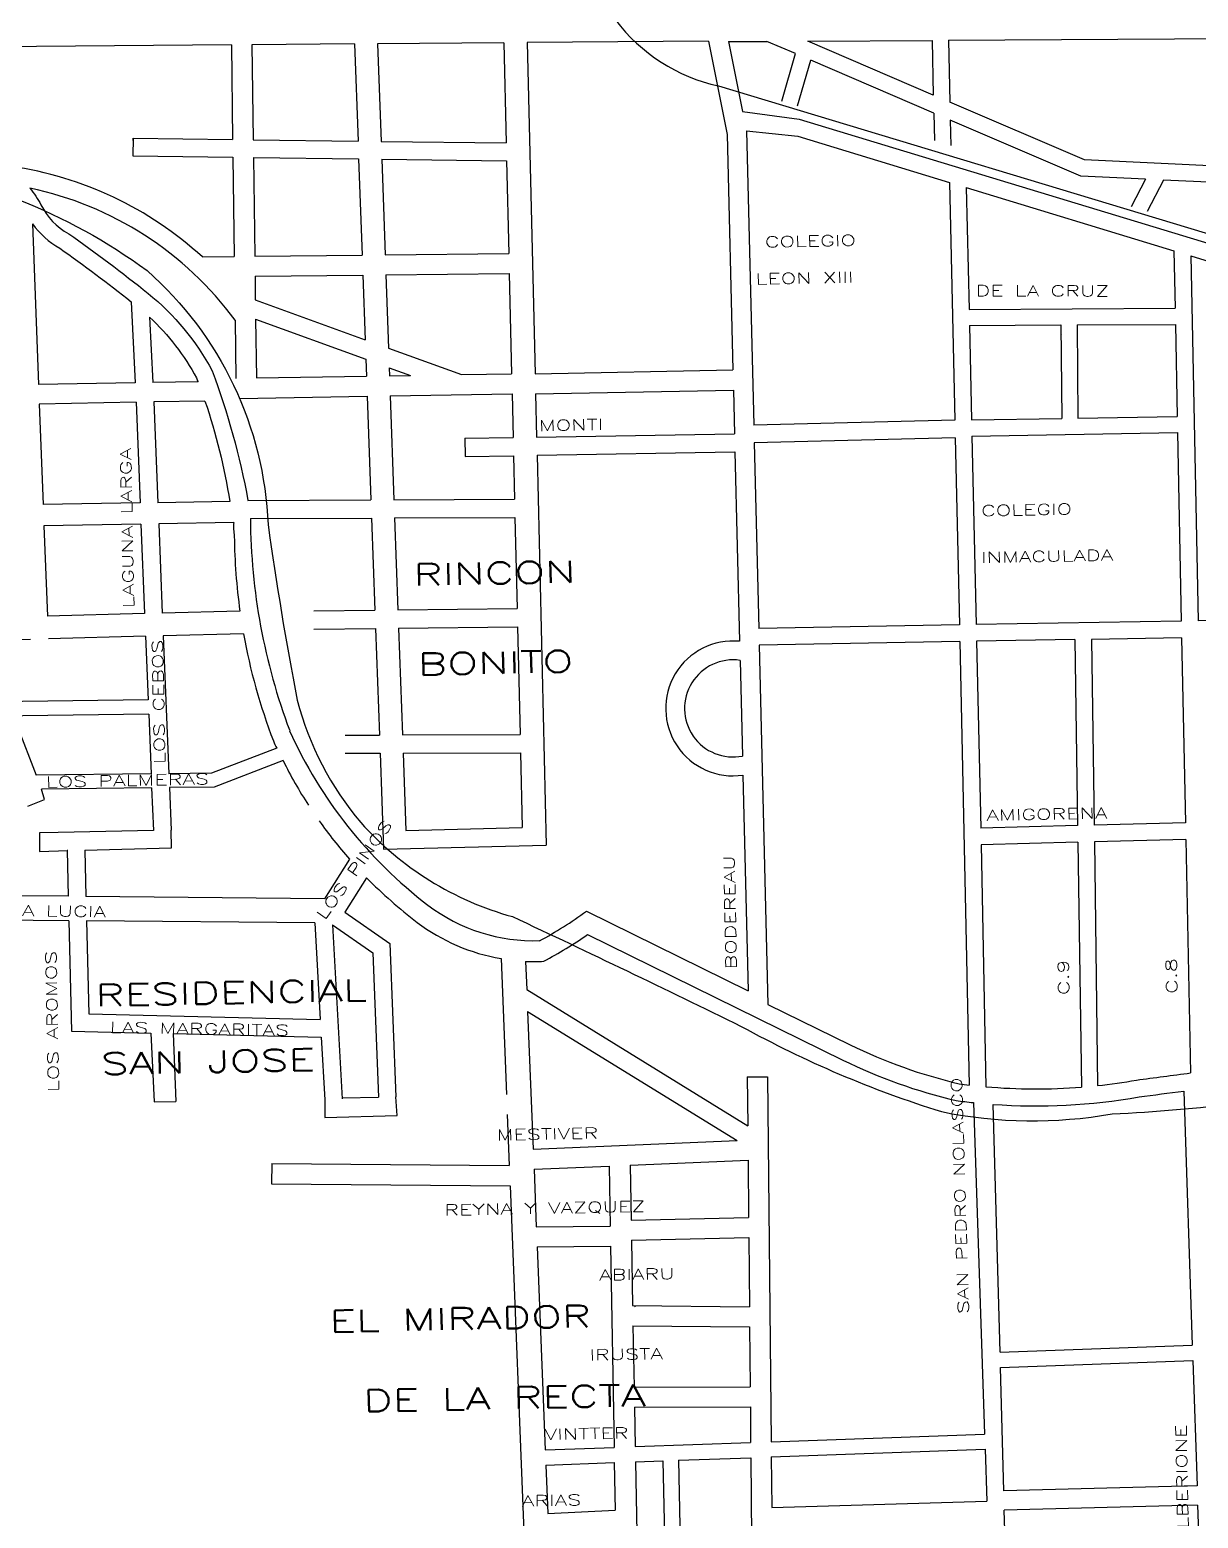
# Model space of a CAD drawing. Header units: millimetres. Extents: x 4375152 to 4409667, y 6523746 to 6549185.
# Drawn here: x 4376569 to 4377642, y 6532505 to 6533871 of the extents above; entities that cross this region are included whole.
import ezdxf

# ---------------------------------------------------------------- set-up
doc = ezdxf.new("R2010")
doc.units = ezdxf.units.MM
for name, color, linetype in [('CANAL', 252, 'Continuous'), ('FERROCARRIL', 252, 'VÍAS'), ('LINEA CALLE', 252, 'Continuous'), ('NOMBRE BARRIO', 8, 'Continuous'), ('NOMBRE CALLE', 252, 'Continuous')]:
    doc.layers.add(name, color=color, linetype=linetype)
doc.styles.add('ROMANS', font='romans')
doc.styles.add('S1', font='ROMANS')
doc.linetypes.add('VÍAS', pattern='A,3.81,[130,ltypeshp.shx,S=6.35,R=0,X=0,Y=0],3.81', length=7.62)

msp = doc.modelspace()

# ---------------------------------------------------------------- linework, layer by layer
at = {"layer": 'CANAL', "transparency": 33554687, "flags": 128}
msp.add_lwpolyline([(4377107.3, 6533880.5, 0.18075), (4377201.8, 6533819.9), (4377694.2, 6533671.2, 0.017221), (4377844.8, 6533633.8, 0.023961), (4378036.6, 6533597.6, -0.175319), (4378108.2, 6533573.9, -0.057901), (4378138.9, 6533544, 0.088818), (4378205.5, 6533485.3, 0.025729), (4378269.4, 6533462), (4378534.8, 6533392.2, 0.240153), (4378613.6, 6533393, 0.145735), (4378639.2, 6533427.7), (4378715.3, 6533574)], format="xyb", dxfattribs=at)
at = {"layer": 'FERROCARRIL', "ltscale": 0.3, "transparency": 33554687, "flags": 128}
for points in [[(4375430, 6534394.3, -0.204581), (4375564.2, 6534258.4, -0.221385), (4375565, 6534121.2, 0.169315), (4375563.4, 6534021.2, 0.170266), (4375651.3, 6533921.2, 0.081127), (4375818.9, 6533878.4, 0.00655), (4376131.5, 6533811.2, -0.00633), (4376427.1, 6533747.5, -0.13296), (4376677.2, 6533650.3, -0.204815), (4376788.2, 6533417.1, 0.013216), (4376815, 6533256, 0.112076), (4376873.4, 6533143.6, 0.14493), (4377012.6, 6533057.3, -0.004172), (4377222.7, 6532956.5, -0.594669)], [(4377222.7, 6532956.5, 0.050135), (4377406.5, 6532878.2, 0.094282), (4377563.3, 6532876.2, 0.037418), (4377797.3, 6532904.8, 0.024815), (4378088.5, 6532952.6, 0.009431), (4378250.4, 6533003.9, 0.043837), (4378513, 6533118.3, -0.007993), (4378692.7, 6533232, -0.012977), (4378715.3, 6533243.1, -0.012977)]]:
    msp.add_lwpolyline(points, format="xyb", dxfattribs=at)
at = {"layer": 'LINEA CALLE', "transparency": 33554687}
for p, q in [((4377412.8, 6533861.8), (4377688.6, 6533863.4)), ((4376754.5, 6533857.5), (4376519.4, 6533855.6)), ((4376754.5, 6533857.5), (4376755.7, 6533770.7)), ((4376867.6, 6533858.4), (4376773.4, 6533857.7)), ((4376773.4, 6533857.7), (4376774.6, 6533770.5)), ((4376867.6, 6533858.4), (4376870.8, 6533769.3)), ((4377004.6, 6533859.5), (4376888.8, 6533858.6)), ((4376888.8, 6533858.6), (4376892, 6533769)), ((4377004.6, 6533859.5), (4377006.8, 6533767.6)), ((4377192.5, 6533861), (4377026.2, 6533859.7)), ((4377026.2, 6533859.7), (4377033.4, 6533555.7)), ((4377192.5, 6533861), (4377209.6, 6533775.3)), ((4377211, 6533860.6), (4377246.3, 6533860.8)), ((4377211, 6533860.6), (4377223.8, 6533796.4)), ((4377272.6, 6533849.5), (4377246.3, 6533860.8)), ((4377259.8, 6533805.9), (4377272.6, 6533849.5)), ((4377283.8, 6533861.1), (4377397.8, 6533861.7)), ((4377399, 6533811.5), (4377283.8, 6533861.1)), ((4377397.8, 6533861.7), (4377399, 6533811.5)), ((4377412.8, 6533861.8), (4377414.2, 6533805)), ((4377274.2, 6533801.6), (4377286.5, 6533843.5)), ((4377399.4, 6533795), (4377286.5, 6533843.5)), ((4377223.8, 6533796.4), (4377275.9, 6533789.5)), ((4377399.4, 6533795), (4377400, 6533769.9)), ((4377537.7, 6533751.9), (4377414.2, 6533805)), ((4377275.9, 6533789.5), (4377810.1, 6533627.1)), ((4377414.6, 6533788.5), (4377415.1, 6533765.2)), ((4377534.3, 6533737), (4377414.6, 6533788.5)), ((4376664.4, 6533771.9), (4376664.2, 6533755.6)), ((4376664.4, 6533771.9), (4376755.7, 6533770.7)), ((4376664.5, 6533769.9), (4376664.4, 6533771.9)), ((4376774.6, 6533770.5), (4376870.8, 6533769.3)), ((4376892, 6533769), (4377006.8, 6533767.6)), ((4377209.6, 6533775.3), (4377215, 6533559.1)), ((4377227.4, 6533778.6), (4377234.1, 6533508.5)), ((4377227.4, 6533778.6), (4377274.5, 6533773.6)), ((4377274.5, 6533773.6), (4377413.9, 6533731.2)), ((4376664.2, 6533755.6), (4376755.9, 6533754.4)), ((4376755.9, 6533754.4), (4376757.2, 6533663.2)), ((4376774.8, 6533754.2), (4376871.4, 6533753)), ((4376774.8, 6533754.2), (4376776, 6533663.5)), ((4376871.4, 6533753), (4376874.6, 6533664.5)), ((4376892.6, 6533752.7), (4376895.7, 6533664.8)), ((4376892.6, 6533752.7), (4377007.2, 6533751.2)), ((4377007.2, 6533751.2), (4377009.2, 6533666)), ((4377691.8, 6533744.8), (4377537.7, 6533751.9)), ((4377413.9, 6533731.2), (4377418.8, 6533513.1)), ((4377429.3, 6533726.5), (4377619.9, 6533668.5)), ((4377429.3, 6533726.5), (4377431.8, 6533614.7)), ((4377593.8, 6533734.2), (4377534.3, 6533737)), ((4377593.8, 6533734.2), (4377580.6, 6533709)), ((4377610.4, 6533733.5), (4377595.3, 6533704.6)), ((4377692.2, 6533729.7), (4377610.4, 6533733.5)), ((4376571.9, 6533693.4), (4376577.5, 6533545.7)), ((4376728, 6533662.9), (4376757.2, 6533663.2)), ((4376776, 6533663.5), (4376874.6, 6533664.5)), ((4376895.7, 6533664.8), (4377009.2, 6533666)), ((4377619.9, 6533668.5), (4377621, 6533615.7)), ((4377635.4, 6533663.8), (4377810.7, 6533610.4)), ((4377635.4, 6533663.8), (4377642.1, 6533328.9)), ((4376776.3, 6533645.1), (4376875.2, 6533646.1)), ((4376776.3, 6533645.1), (4376776.5, 6533623.4)), ((4376875.2, 6533646.1), (4376877.4, 6533586.8)), ((4376896.4, 6533646.4), (4377009.6, 6533647.6)), ((4376896.4, 6533646.4), (4376898.8, 6533579.1)), ((4377009.6, 6533647.6), (4377011.8, 6533555.6)), ((4376662.6, 6533621.8), (4376666.2, 6533547.3)), ((4376776.5, 6533623.4), (4376877.4, 6533586.8)), ((4376679.5, 6533607.5), (4376682.5, 6533547.6)), ((4376758, 6533604.7), (4376758.7, 6533551.4)), ((4376776.8, 6533605.6), (4376777.5, 6533551.8)), ((4376776.8, 6533605.6), (4376878, 6533568.9)), ((4377431.8, 6533614.7), (4377621, 6533615.7)), ((4377432.2, 6533600), (4377516.2, 6533600.4)), ((4377432.2, 6533600), (4377434.1, 6533513.2)), ((4377516.2, 6533600.4), (4377517, 6533514.6)), ((4377516.8, 6533591), (4377516.3, 6533591.5)), ((4377531, 6533600.4), (4377621.3, 6533600.9)), ((4377531, 6533600.4), (4377531.8, 6533514.9)), ((4377621.3, 6533600.9), (4377623, 6533516.4)), ((4376898.8, 6533579.1), (4376965.7, 6533554.9)), ((4376878, 6533568.9), (4376878.6, 6533553.4)), ((4376777.5, 6533551.8), (4376878.6, 6533553.4)), ((4376899.5, 6533561.1), (4376899.7, 6533553.8)), ((4376899.5, 6533561.1), (4376918.9, 6533554.1)), ((4376899.7, 6533553.8), (4376918.9, 6533554.1)), ((4376965.7, 6533554.9), (4377011.8, 6533555.6)), ((4377033.4, 6533555.7), (4377215, 6533559.1)), ((4376666.2, 6533547.3), (4376577.5, 6533545.7)), ((4376723.9, 6533548.3), (4376682.5, 6533547.6)), ((4376762.1, 6533533), (4376879.2, 6533535)), ((4376879.2, 6533535), (4376882.7, 6533439.9)), ((4376900.4, 6533535.3), (4377012.2, 6533537.2)), ((4376900.4, 6533535.3), (4376903.8, 6533439.9)), ((4377012.2, 6533537.2), (4377013.2, 6533497.1)), ((4377033.8, 6533537.3), (4377215.4, 6533540.7)), ((4377033.8, 6533537.3), (4377034.8, 6533497.5)), ((4377215.4, 6533540.7), (4377216.4, 6533500.5)), ((4376667, 6533529.4), (4376578.2, 6533527.8)), ((4376578.2, 6533527.8), (4376581.7, 6533435.6)), ((4376667, 6533529.4), (4376670.7, 6533437)), ((4376730.3, 6533530.6), (4376683.3, 6533529.7)), ((4376683.3, 6533529.7), (4376687, 6533437.2)), ((4377418.8, 6533513.1), (4377234.1, 6533508.5)), ((4377434.1, 6533513.2), (4377517, 6533514.6)), ((4377531.8, 6533514.9), (4377623, 6533516.4)), ((4376968.9, 6533496.4), (4377013.2, 6533497.1)), ((4376968.9, 6533496.4), (4376969.2, 6533479.7)), ((4377034.8, 6533497.5), (4377216.4, 6533500.5)), ((4377419.1, 6533496.7), (4377234.5, 6533492.1)), ((4377419.1, 6533496.7), (4377423, 6533325.1)), ((4377434.4, 6533498.4), (4377623.3, 6533501.6)), ((4377434.4, 6533498.4), (4377438.3, 6533325.3)), ((4377623.3, 6533501.6), (4377626.7, 6533328.6)), ((4376969.2, 6533479.7), (4377013.6, 6533480.4)), ((4377013.6, 6533480.4), (4377014.5, 6533440.4)), ((4377035.2, 6533480.8), (4377216.9, 6533483.8)), ((4377035.2, 6533480.8), (4377043.6, 6533122.9)), ((4377216.9, 6533483.8), (4377221.2, 6533310)), ((4377234.5, 6533492.1), (4377238.7, 6533321.8)), ((4376769.7, 6533439.4), (4376882.7, 6533439.9)), ((4376903.8, 6533439.9), (4377014.5, 6533440.4)), ((4376670.7, 6533437), (4376581.7, 6533435.6)), ((4376753.1, 6533438.3), (4376687, 6533437.2)), ((4376671.5, 6533417.5), (4376582.5, 6533416)), ((4376582.5, 6533416), (4376585.7, 6533333.1)), ((4376671.5, 6533417.5), (4376674.8, 6533335.5)), ((4376756.7, 6533419), (4376687.8, 6533417.8)), ((4376687.8, 6533417.8), (4376691.1, 6533335.9)), ((4376772, 6533422.8), (4376883.3, 6533423.2)), ((4376883.3, 6533423.2), (4376886.3, 6533338.6)), ((4376904.4, 6533423.3), (4377014.9, 6533423.7)), ((4376904.4, 6533423.3), (4376907.5, 6533338.8)), ((4377014.9, 6533423.7), (4377016.9, 6533340)), ((4376674.8, 6533335.5), (4376585.7, 6533333.1)), ((4376762.4, 6533337.8), (4376691.1, 6533335.9)), ((4376830.2, 6533337.9), (4376886.3, 6533338.6)), ((4376907.5, 6533338.8), (4377016.9, 6533340)), ((4377821.5, 6533332.1), (4377642.1, 6533328.9)), ((4376765.7, 6533317), (4376692, 6533315)), ((4376830.3, 6533321.3), (4376886.9, 6533321.9)), ((4376886.9, 6533321.9), (4376890.4, 6533223.9)), ((4376908.1, 6533322.1), (4377017.3, 6533323.3)), ((4376908.1, 6533322.1), (4376911.6, 6533224)), ((4377017.3, 6533323.3), (4377019.6, 6533224.3)), ((4377423, 6533325.1), (4377238.7, 6533321.8)), ((4377626.7, 6533328.6), (4377438.3, 6533325.3)), ((4376570.2, 6533311.8), (4376473.1, 6533309.2)), ((4376675.7, 6533314.6), (4376586.5, 6533312.2)), ((4376675.7, 6533314.6), (4376678, 6533256.3)), ((4376692, 6533315), (4376697.1, 6533188.4)), ((4377423.3, 6533309.7), (4377239.1, 6533306.5)), ((4377239.1, 6533306.5), (4377247.2, 6532976.7)), ((4377423.3, 6533309.7), (4377431.9, 6532902.6)), ((4377528.8, 6533311.6), (4377438.6, 6533310)), ((4377438.6, 6533310), (4377442.5, 6533138.5)), ((4377528.8, 6533311.6), (4377531.4, 6533140.8)), ((4377627, 6533313.3), (4377544.2, 6533311.8)), ((4377544.2, 6533311.8), (4377546.7, 6533141.2)), ((4377627, 6533313.3), (4377630.5, 6533143.3)), ((4377221.6, 6533292.5), (4377223.8, 6533204.7)), ((4376678, 6533256.3), (4376523.1, 6533254.3)), ((4376678.6, 6533243), (4376523.2, 6533241)), ((4376678.6, 6533243), (4376680.8, 6533188.2)), ((4376557.8, 6533232.4), (4376575.2, 6533187)), ((4376859.1, 6533223.9), (4376890.4, 6533223.9)), ((4376911.6, 6533224), (4377019.6, 6533224.3)), ((4376796.4, 6533212), (4376736.3, 6533188.9)), ((4376859.1, 6533207.2), (4376891, 6533207.3)), ((4376891, 6533207.3), (4376894.2, 6533119.1)), ((4376912.2, 6533207.3), (4377020, 6533207.6)), ((4376912.2, 6533207.3), (4376914.7, 6533136.4)), ((4377020, 6533207.6), (4377021.6, 6533139)), ((4376802.1, 6533200.5), (4376738.8, 6533176.2)), ((4376680.8, 6533188.2), (4376575.2, 6533187)), ((4376736.3, 6533188.9), (4376697.1, 6533188.4)), ((4377224.2, 6533187.2), (4377229.1, 6532989.1)), ((4376681.3, 6533175.5), (4376580.1, 6533174.2)), ((4376583.1, 6533164.8), (4376580.1, 6533174.2)), ((4376681.3, 6533175.5), (4376682.9, 6533136.2)), ((4376738.8, 6533176.2), (4376697.6, 6533175.7)), ((4376697.6, 6533175.7), (4376699.2, 6533136.6)), ((4376567.8, 6533158.8), (4376583.1, 6533164.8)), ((4376914.7, 6533136.4), (4377021.6, 6533139)), ((4377531.4, 6533140.8), (4377442.5, 6533138.5)), ((4377630.5, 6533143.3), (4377546.7, 6533141.2)), ((4376595.4, 6533134.4), (4376578.5, 6533134.2)), ((4376578.5, 6533134.2), (4376578.5, 6533117)), ((4376682.9, 6533136.2), (4376595.4, 6533134.4)), ((4376699.6, 6533120.3), (4376699.2, 6533136.6)), ((4377531.6, 6533125.5), (4377442.8, 6533123.2)), ((4377531.6, 6533125.5), (4377535, 6532900.7)), ((4377630.8, 6533128), (4377547, 6533125.8)), ((4377547, 6533125.8), (4377549.8, 6532902.1)), ((4377630.8, 6533128), (4377635.1, 6532913.7)), ((4376578.5, 6533117), (4376604.3, 6533117.9)), ((4376603.7, 6533117.9), (4376604.7, 6533075.9)), ((4376604.3, 6533117.9), (4376603.7, 6533117.9)), ((4376620, 6533118.3), (4376699.6, 6533120.3)), ((4376620, 6533118.3), (4376621, 6533075.7)), ((4376894.2, 6533119.1), (4377043.6, 6533122.9)), ((4377442.8, 6533123.2), (4377447.2, 6532901.1)), ((4376863, 6533110), (4376840.1, 6533073.7)), ((4376878.7, 6533092.8), (4376858.7, 6533061.2)), ((4376604.7, 6533075.9), (4376427.8, 6533077.5)), ((4376840.1, 6533073.7), (4376621, 6533075.7)), ((4376858.7, 6533061.2), (4376899.9, 6533032.5)), ((4377080.5, 6533062.2), (4377229.1, 6532989.1)), ((4376605.2, 6533053.5), (4376403.8, 6533055.3)), ((4376605.2, 6533053.5), (4376607.6, 6532952.1)), ((4376621.6, 6533053.3), (4376623.6, 6532968)), ((4376831.3, 6533051.4), (4376621.6, 6533053.3)), ((4376831.3, 6533051.4), (4376836.2, 6532962.8)), ((4376847.4, 6533049.6), (4376856.2, 6532890)), ((4376847.4, 6533049.6), (4376884.3, 6533024)), ((4376899.9, 6533032.5), (4376905.5, 6532891.9)), ((4376884.3, 6533024), (4376889.5, 6532891.6)), ((4377002.1, 6533018.8), (4377007.1, 6532894.1)), ((4377024.7, 6533016.2), (4377025.7, 6532990.2)), ((4377025.7, 6532990.2), (4377228.6, 6532865.1)), ((4376623.6, 6532968), (4376836.2, 6532962.8)), ((4377026.5, 6532970.3), (4377031.6, 6532843.7)), ((4377026.5, 6532970.3), (4377219, 6532851.7)), ((4376607.6, 6532952.1), (4376680.6, 6532950.3)), ((4376680.6, 6532950.3), (4376683.6, 6532887.2)), ((4376701, 6532949.8), (4376837.1, 6532946.5)), ((4376701, 6532949.8), (4376703.4, 6532887.6)), ((4376837.1, 6532946.5), (4376840.3, 6532889.1)), ((4377228.2, 6532910.1), (4377246.9, 6532910.3)), ((4377228.2, 6532910.1), (4377228.6, 6532865.1)), ((4377246.9, 6532910.3), (4377250, 6532575.2)), ((4377628.9, 6532897.1), (4377636.7, 6532663.7)), ((4376683.6, 6532887.2), (4376703.4, 6532887.6)), ((4376840.3, 6532889.1), (4376840.2, 6532872.7)), ((4376856.2, 6532890.9), (4376889.5, 6532891.6)), ((4376906.8, 6532874.7), (4376905.5, 6532891.9)), ((4377435.9, 6532886.5), (4377446, 6532582.2)), ((4377460.4, 6532657.4), (4377453.9, 6532884.9)), ((4376840.2, 6532872.7), (4376906.8, 6532874.7)), ((4377007.8, 6532875.6), (4377009.7, 6532828.8)), ((4377031.6, 6532843.7), (4377219, 6532851.7)), ((4376791.7, 6532830.6), (4376791.5, 6532811.8)), ((4376791.7, 6532830.6), (4377009.7, 6532828.8)), ((4377032.4, 6532825.3), (4377101.3, 6532828.2)), ((4377032.4, 6532825.3), (4377034.5, 6532772.6)), ((4377101.3, 6532828.2), (4377102.3, 6532773)), ((4377120.6, 6532829.1), (4377228.9, 6532833.7)), ((4377120.6, 6532829.1), (4377121.5, 6532778.5)), ((4377228.9, 6532833.7), (4377229.4, 6532781.1)), ((4376791.5, 6532811.8), (4377010.4, 6532810)), ((4377010.4, 6532810), (4377023.8, 6532477.1)), ((4377034.5, 6532772.6), (4377102.3, 6532773)), ((4377121.5, 6532778.5), (4377229.4, 6532781.1)), ((4377121.8, 6532760.1), (4377229.6, 6532762.7)), ((4377121.8, 6532760.1), (4377122.9, 6532700.1)), ((4377229.6, 6532762.7), (4377230.2, 6532699)), ((4377035.2, 6532754.2), (4377102.6, 6532754.6)), ((4377035.2, 6532754.2), (4377042.7, 6532567.8)), ((4377102.6, 6532754.6), (4377105.9, 6532570)), ((4377122.9, 6532700.1), (4377230.2, 6532699)), ((4377125.6, 6532699), (4377125.1, 6532700)), ((4377123.2, 6532681.6), (4377124.3, 6532625.3)), ((4377123.2, 6532681.6), (4377230.3, 6532680.6)), ((4377230.3, 6532680.6), (4377230.8, 6532625.5)), ((4377460.4, 6532657.4), (4377636.7, 6532663.7)), ((4377460.8, 6532643.4), (4377637.2, 6532649.8)), ((4377637.2, 6532649.8), (4377641.1, 6532534.7)), ((4377463.8, 6532530.1), (4377460.8, 6532643.4)), ((4377124.3, 6532625.3), (4377230.8, 6532625.5)), ((4377124.6, 6532606.9), (4377231, 6532607.1)), ((4377124.6, 6532606.9), (4377125.2, 6532570.7)), ((4377231, 6532607.1), (4377231.3, 6532574.5)), ((4377250, 6532575.2), (4377446, 6532582.2)), ((4377042.7, 6532567.8), (4377105.9, 6532570)), ((4377125.2, 6532570.7), (4377231.3, 6532574.5)), ((4377250.1, 6532561.2), (4377446.5, 6532568.2)), ((4377446.5, 6532568.2), (4377448, 6532520.6)), ((4377043.3, 6532553.8), (4377106.1, 6532556)), ((4377043.3, 6532553.8), (4377045.1, 6532509.2)), ((4377106.1, 6532556), (4377106.9, 6532512.2)), ((4377125.5, 6532556.7), (4377150.7, 6532557.6)), ((4377125.5, 6532556.7), (4377128.1, 6532413)), ((4377150.7, 6532557.6), (4377154.1, 6532395.4)), ((4377165.2, 6532558.2), (4377231.4, 6532560.5)), ((4377165.2, 6532558.2), (4377166.7, 6532482.8)), ((4377231.4, 6532560.5), (4377232.1, 6532486.7)), ((4377250.1, 6532561.2), (4377250.6, 6532514.8)), ((4377045.1, 6532509.2), (4377106.9, 6532512.2)), ((4377250.6, 6532514.8), (4377448, 6532520.6)), ((4377468.8, 6532337.4), (4377464.2, 6532512.3)), ((4377641.7, 6532516.9), (4377647, 6532357.7))]:
    msp.add_line(p, q, dxfattribs=at)
at = {"layer": 'LINEA CALLE', "transparency": 33554687, "flags": 128}
for points in [[(4376569.5, 6533725.9, -0.046174), (4376579.7, 6533710.7, 0.153792), (4376605.2, 6533684.2, -0.015808), (4376678.1, 6533629.4, -0.099525), (4376736.9, 6533558.3, -0.044925), (4376769.7, 6533439.4, 0.08932)], [(4376571.9, 6533693.4, 0.110886), (4376596.9, 6533670.9, -0.014383), (4376662.6, 6533621.8, -0.098356)], [(4376679.5, 6533607.5, -0.081193), (4376722.6, 6533551.8, -0.001631), (4376723.9, 6533548.3, 0.089191)], [(4376730.3, 6533530.6, -0.04202), (4376753.1, 6533438.3, 0.033431)], [(4376756.7, 6533419, 0.049826), (4376757.2, 6533406.4, 0.031883), (4376762.4, 6533337.8, 0.124617)], [(4376765.7, 6533317, 0.047674), (4376793.1, 6533218.6, 0.053976), (4376796.4, 6533212, 0.17699)], [(4376802.1, 6533200.5, 0.033413), (4376825.4, 6533159.5, 0.17699)], [(4376835.2, 6533145.1, 0.025864), (4376863, 6533110, 0.17699)], [(4376878.7, 6533092.8, 0.032763), (4376925.1, 6533052, 0.121662), (4377002.1, 6533018.8, 0.030708)], [(4377024.7, 6533016.2, 0.023414), (4377041.3, 6533016.3, 0.030708), (4377081.5, 6533040.7), (4377315.8, 6532925.6, 0.056267), (4377419.9, 6532888.4, 0.007422), (4377435.9, 6532886.5, -0.002117)], [(4377247.2, 6532976.7), (4377322.6, 6532939.6, 0.055878), (4377422.8, 6532903.8, 0.004342), (4377431.9, 6532902.6, -0.000342)], [(4377549.8, 6532902.1, 0.017104), (4377585.5, 6532907.2, -0.000346), (4377635.1, 6532913.7, -0.009177)], [(4377447.2, 6532901.1, 0.041704), (4377535, 6532900.7, -0.000342)], [(4377453.9, 6532884.9, 0.062027), (4377587.9, 6532891.7, -0.001655), (4377628.9, 6532897.1, -0.009217)]]:
    msp.add_lwpolyline(points, format="xyb", dxfattribs=at)
at = {"layer": 'LINEA CALLE', "transparency": 33554687}
for points in [[(4377641.1, 6532534.7), (4377463.8, 6532530.1)], [(4377641.7, 6532516.9), (4377464.2, 6532512.3)]]:
    msp.add_lwpolyline(points, dxfattribs=at)
for centre, radius, start, end in [((4376504.7, 6533418.6), 330.9, 47.5824, 81.7069), ((4376505.7, 6533419.7), 312.8, 36.2554, 78.2407), ((4377335.3, 6533426.3), 563.3, 180.3563, 200.613), ((4377215.2, 6533248.4), 61.9, 84.4385, 278.3974), ((4377215.2, 6533248.4), 44.6, 81.7104, 281.1256), ((4377188.5, 6533399.1), 417.2, 204.2204, 232.5751), ((4377032.4, 6533196.5), 161.4, 232.8673, 271.8154), ((4376863.6, 6533359.2), 367.8, 298.2211, 306.1379)]:
    msp.add_arc(centre, radius, start, end, dxfattribs=at)

# ---------------------------------------------------------------- texts
at = {"layer": 'NOMBRE BARRIO', "transparency": 33554687, "style": 'S1', "width": 1.5}
for s, p in [('RINCON', (4376921.8, 6533361.1)), ('BONITO', (4376925.9, 6533278.9)), ('RESIDENCIAL', (4376629.8, 6532974.9)), ('SAN JOSE', (4376634.9, 6532912.1)), ('EL MIRADOR ', (4376844.8, 6532675.7)), ('DE LA RECTA', (4376875.8, 6532602.7))]:
    msp.add_text(s, height=20, rotation=1.1637, dxfattribs=at).set_placement(p)
at = {"layer": 'NOMBRE CALLE', "transparency": 33554687, "style": 'ROMANS', "width": 1.5}
for s, rotation, p in [('COLEGIO', 1.1256, (4377244.4, 6533671.6)), ('LEON XIII', 1.1256, (4377235.9, 6533637.6)), ('DE LA CRUZ', 359.8868, (4377437.8, 6533626.9)), ('MONTI', 1.1256, (4377037, 6533503)), ('LAGUNA LARGA', 91.1256, (4376665.2, 6533340.5)), ('COLEGIO', 1.1256, (4377442.9, 6533424.9)), ('INMACULADA', 1.1256, (4377442.9, 6533381.9)), ('LOS CEBOS', 91.1256, (4376693.8, 6533197.3)), ('LOS PALMERAS', 1.1256, (4376584.3, 6533175.8)), ('AMIGORENA', 1.1256, (4377447.8, 6533145.3)), ('LOS PINOS', 54.4844, (4376840.1, 6533053.5)), ('BODEREAU', 91.1256, (4377218.5, 6533008.9)), ('SANTA LUCIA', 359.0343, (4376513.4, 6533058.8)), ('LOS AROMOS', 91.1256, (4376596.3, 6532896.2)), ('C.8', 91.1256, (4377623, 6532986.4)), ('C.9', 91.1256, (4377523.8, 6532985.2)), ('LAS MARGARITAS', 359.0343, (4376642.9, 6532950.7)), ('SAN PEDRO NOLASCO', 91.7253, (4377431.7, 6532692.6)), ('MESTIVER', 1.1256, (4376998.2, 6532851.8)), ('REYNA Y VAZQUEZ', 1.1256, (4376950.2, 6532782.8)), ('ABIARU', 1.1256, (4377092.2, 6532723.2)), ('IRUSTA', 1.1256, (4377083.4, 6532649.8)), ('VINTTER', 1.1256, (4377042.2, 6532576.8)), ('PADRE ALBERIONE', 91.1256, (4377634.9, 6532409.1)), ('ARIAS', 1.1256, (4377021.2, 6532515.8))]:
    msp.add_text(s, height=10, rotation=rotation, dxfattribs=at).set_placement(p)

doc.saveas('drawing.dxf')
